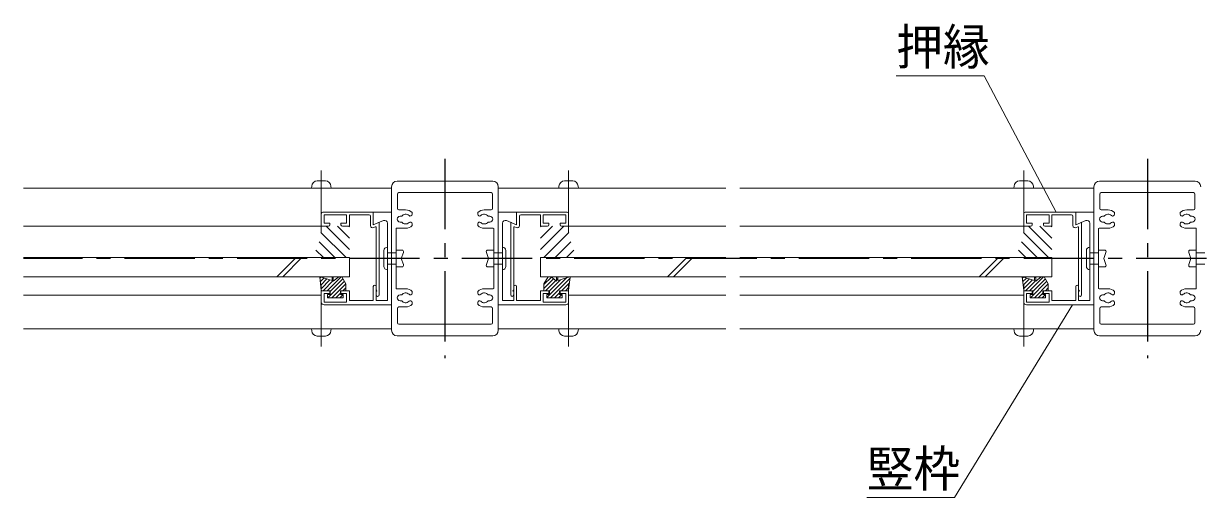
# Model space of a CAD drawing. Units: millimetres, scale not verified. Extents: x -1050 to 1050, y -742 to 742.
# Drawn here: x -152 to 266.2, y -336.8 to -168.2 of the extents above; entities that cross this region are included whole.
import ezdxf
from ezdxf.enums import TextEntityAlignment as Align

# ---------------------------------------------------------------- set-up
doc = ezdxf.new("R2010")
doc.units = ezdxf.units.MM
doc.header["$LTSCALE"] = 5
doc.linetypes.add('CHAIN1', pattern=[8, 5, -1, 1, -1])
doc.linetypes.add('DASHED1', pattern=[1.8, 1.2, -0.6])
doc.layers.add('0-0_通り芯', color=7, linetype='CHAIN1')
for name, color, linetype, lineweight in [('0-4_手摺部材', 92, 'Continuous', 20), ('0-7_ガラス', 6, 'Continuous', 20), ('0-8_その他', 11, 'Continuous', 20), ('0-9_文字', 3, 'Continuous', 20), ('0-A_支柱', 6, 'Continuous', 20)]:
    doc.layers.add(name, color=color, linetype=linetype, lineweight=lineweight)
doc.styles.add('ＭＳ ゴシック', font='')
doc.styles.get('ＭＳ ゴシック').set_extended_font_data('MS Gothic')

msp = doc.modelspace()

# ---------------------------------------------------------------- linework, layer by layer
at = {"layer": '0-0_通り芯'}
for p, q in [((-1.98, -216.336), (-1.98, -287.25)), ((248.02, -216.336), (248.02, -287.25)), ((909.011, -251.793), (-151.98, -251.793))]:
    msp.add_line(p, q, dxfattribs=at)
at = {"layer": '0-4_手摺部材', "linetype": 'CHAIN1'}
for p, q in [((-45.98, -242.793), (-45.98, -220.523)), ((42.02, -242.793), (42.02, -220.523)), ((204.02, -242.793), (204.02, -220.523)), ((-45.98, -260.793), (-45.98, -283.063)), ((42.02, -260.793), (42.02, -283.063)), ((204.02, -260.793), (204.02, -283.063))]:
    msp.add_line(p, q, dxfattribs=at)
at = {"layer": '0-4_手摺部材'}
for p, q in [((-151.98, -226.793), (-20.98, -226.793)), ((-49.413, -226.032), (-49.48, -226.793)), ((-42.546, -226.032), (-42.48, -226.793)), ((98.02, -226.793), (17.02, -226.793)), ((38.587, -226.032), (38.52, -226.793)), ((45.453, -226.032), (45.52, -226.793)), ((103.02, -226.793), (229.02, -226.793)), ((200.587, -226.032), (200.52, -226.793)), ((207.454, -226.032), (207.52, -226.793)), ((-45.98, -235.793), (-45.98, -240.293)), ((-36.98, -236.293), (-36.98, -239.293)), ((-35.98, -236.293), (-35.98, -240.293)), ((-28.98, -236.293), (-35.98, -236.293)), ((-28.48, -236.793), (-28.48, -240.128)), ((-27.48, -235.293), (-27.48, -239.793)), ((-23.851, -238.341), (-27.48, -239.793)), ((19.891, -238.341), (23.52, -239.793)), ((23.52, -235.293), (23.52, -239.793)), ((24.52, -236.793), (24.52, -240.128)), ((25.02, -236.293), (32.02, -236.293)), ((32.02, -236.293), (32.02, -240.293)), ((33.02, -236.293), (33.02, -239.293)), ((42.02, -235.793), (42.02, -240.293)), ((204.02, -235.793), (204.02, -240.293)), ((213.02, -236.293), (213.02, -239.293)), ((214.02, -236.293), (214.02, -240.293)), ((221.02, -236.293), (214.02, -236.293)), ((221.52, -236.793), (221.52, -240.128)), ((222.52, -235.293), (222.52, -239.793)), ((226.149, -238.341), (222.52, -239.793)), ((-151.98, -240.293), (-45.98, -240.293)), ((-43.48, -240.293), (-45.98, -240.293)), ((-42.98, -239.293), (-44.98, -239.293)), ((-42.98, -239.293), (-42.98, -239.793)), ((-38.98, -239.293), (-36.98, -239.293)), ((-38.98, -239.793), (-38.98, -239.293)), ((-38.48, -240.293), (-35.98, -240.293)), ((-26.775, -240.549), (-27.3, -240.832)), ((-26.48, -266.793), (-26.48, -240.725)), ((-25.38, -239.248), (-25.38, -264.743)), ((21.42, -239.248), (21.42, -264.743)), ((22.52, -266.793), (22.52, -240.725)), ((22.815, -240.549), (23.34, -240.832)), ((34.52, -240.293), (32.02, -240.293)), ((35.02, -239.293), (33.02, -239.293)), ((35.02, -239.793), (35.02, -239.293)), ((39.02, -239.293), (41.02, -239.293)), ((39.02, -239.293), (39.02, -239.793)), ((39.52, -240.293), (42.02, -240.293)), ((98.02, -240.293), (42.02, -240.293)), ((103.02, -240.293), (204.02, -240.293)), ((206.52, -240.293), (204.02, -240.293)), ((207.02, -239.293), (205.02, -239.293)), ((207.02, -239.293), (207.02, -239.793)), ((211.02, -239.293), (213.02, -239.293)), ((211.02, -239.793), (211.02, -239.293)), ((211.52, -240.293), (214.02, -240.293)), ((223.225, -240.549), (222.7, -240.832)), ((223.52, -266.793), (223.52, -240.725)), ((224.62, -239.248), (224.62, -264.743)), ((-23.68, -248.993), (-23.68, -254.593)), ((-19.38, -248.793), (-17.306, -248.793)), ((-16.718, -249.632), (-17.505, -251.793)), ((12.758, -249.632), (13.545, -251.793)), ((15.42, -248.793), (13.346, -248.793)), ((19.72, -248.993), (19.72, -254.593)), ((226.32, -248.993), (226.32, -254.593)), ((230.62, -248.793), (232.694, -248.793)), ((233.282, -249.632), (232.495, -251.793)), ((262.758, -249.632), (263.545, -251.793)), ((265.42, -248.793), (263.346, -248.793)), ((-19.38, -254.793), (-17.306, -254.793)), ((-16.718, -253.954), (-17.505, -251.793)), ((12.758, -253.954), (13.545, -251.793)), ((15.42, -254.793), (13.346, -254.793)), ((230.62, -254.793), (232.694, -254.793)), ((233.282, -253.954), (232.495, -251.793)), ((262.758, -253.954), (263.545, -251.793)), ((265.42, -254.793), (263.346, -254.793)), ((-45.98, -263.293), (-45.98, -267.293)), ((-42.98, -263.293), (-45.98, -263.293)), ((-42.98, -264.293), (-42.98, -263.293)), ((-38.98, -263.293), (-38.98, -264.293)), ((-35.98, -263.293), (-38.98, -263.293)), ((-35.98, -263.293), (-35.98, -266.793)), ((-27.48, -261.793), (-27.48, -266.793)), ((-26.18, -263.293), (-26.48, -262.993)), ((-26.18, -263.293), (-26.48, -263.593)), ((22.22, -263.293), (22.52, -262.993)), ((22.22, -263.293), (22.52, -263.593)), ((23.52, -261.793), (23.52, -266.793)), ((32.02, -263.293), (32.02, -266.793)), ((32.02, -263.293), (35.02, -263.293)), ((35.02, -263.293), (35.02, -264.293)), ((42.02, -263.293), (42.02, -267.293)), ((204.02, -263.293), (204.02, -267.293)), ((207.02, -263.293), (204.02, -263.293)), ((207.02, -264.293), (207.02, -263.293)), ((211.02, -263.293), (211.02, -264.293)), ((214.02, -263.293), (211.02, -263.293)), ((214.02, -263.293), (214.02, -266.793)), ((222.52, -261.793), (222.52, -266.793)), ((223.82, -263.293), (223.52, -262.993)), ((223.82, -263.293), (223.52, -263.593)), ((-45.98, -264.793), (-151.98, -264.793)), ((-42.98, -264.293), (-44.98, -264.293)), ((-36.98, -264.293), (-38.98, -264.293)), ((-27.48, -266.793), (-35.98, -266.793)), ((-26.48, -263.593), (-26.48, -264.743)), ((22.52, -263.593), (22.52, -264.743)), ((23.52, -266.793), (32.02, -266.793)), ((33.02, -264.293), (35.02, -264.293)), ((39.02, -264.293), (41.02, -264.293)), ((42.02, -264.793), (98.02, -264.793)), ((204.02, -264.793), (103.02, -264.793)), ((207.02, -264.293), (205.02, -264.293)), ((213.02, -264.293), (211.02, -264.293)), ((222.52, -266.793), (214.02, -266.793)), ((223.52, -263.593), (223.52, -264.743)), ((-20.98, -268.293), (-44.98, -268.293)), ((17.02, -268.293), (41.02, -268.293)), ((229.02, -268.293), (205.02, -268.293)), ((-151.98, -276.793), (-20.98, -276.793)), ((-49.413, -277.554), (-49.48, -276.793)), ((-42.546, -277.554), (-42.48, -276.793)), ((98.02, -276.793), (17.02, -276.793)), ((38.587, -277.554), (38.52, -276.793)), ((45.453, -277.554), (45.52, -276.793)), ((103.02, -276.793), (229.02, -276.793)), ((200.587, -277.554), (200.52, -276.793)), ((207.454, -277.554), (207.52, -276.793))]:
    msp.add_line(p, q, dxfattribs=at)
at = {"layer": '0-4_手摺部材', "linetype": 'DASHED1'}
for p, q in [((-19.38, -249.793), (-22.48, -249.793)), ((15.42, -249.793), (18.52, -249.793)), ((230.62, -249.793), (227.52, -249.793)), ((265.42, -249.793), (268.52, -249.793)), ((-19.38, -253.793), (-22.48, -253.793)), ((15.42, -253.793), (18.52, -253.793)), ((230.62, -253.793), (227.52, -253.793)), ((265.42, -253.793), (268.52, -253.793))]:
    msp.add_line(p, q, dxfattribs=at)
at = {"layer": '0-4_手摺部材'}
for points in [[(-45.48, -235.293), (-20.98, -235.293), (-20.98, -268.293)], [(-36.98, -236.293), (-44.98, -236.293), (-44.98, -239.293)], [(41.52, -235.293), (17.02, -235.293), (17.02, -268.293)], [(33.02, -236.293), (41.02, -236.293), (41.02, -239.293)], [(204.52, -235.293), (229.02, -235.293), (229.02, -268.293)], [(213.02, -236.293), (205.02, -236.293), (205.02, -239.293)], [(-22.48, -239.27), (-22.48, -266.793), (-26.48, -266.793)], [(18.52, -239.27), (18.52, -266.793), (22.52, -266.793)], [(227.52, -239.27), (227.52, -266.793), (223.52, -266.793)], [(39.02, -264.293), (39.02, -263.293), (42.02, -263.293)], [(-36.98, -264.293), (-36.98, -267.293), (-44.98, -267.293), (-44.98, -264.293)], [(33.02, -264.293), (33.02, -267.293), (41.02, -267.293), (41.02, -264.293)], [(213.02, -264.293), (213.02, -267.293), (205.02, -267.293), (205.02, -264.293)]]:
    msp.add_lwpolyline(points, dxfattribs=at)
for centre, radius, start, end in [((-47.421, -226.206), 2, 91.05859, 175.00001), ((-45.98, -304.193), 80, 88.94141, 91.05859), ((-44.539, -226.206), 2, 5, 88.94141), ((40.579, -226.206), 2, 91.05859, 175), ((42.02, -304.193), 80, 88.94141, 91.05859), ((43.461, -226.206), 2, 4.99999, 88.94141), ((202.579, -226.206), 2, 91.05859, 175.00001), ((204.02, -304.193), 80, 88.94141, 91.05859), ((205.461, -226.206), 2, 5, 88.94141), ((-45.48, -235.793), 0.5, 90, 180), ((-28.98, -236.793), 0.5, 0, 90), ((-23.48, -239.27), 1, 0, 111.80141), ((19.52, -239.27), 1, 68.19859, 180), ((25.02, -236.793), 0.5, 90, 180), ((41.52, -235.793), 0.5, 0, 90), ((204.52, -235.793), 0.5, 90, 180), ((221.02, -236.793), 0.5, 0, 90), ((226.52, -239.27), 1, 0, 111.80141), ((-43.48, -239.793), 0.5, 270, 360), ((-38.48, -239.793), 0.5, 180, 270), ((-27.68, -240.128), 0.8, 180, 298.40092), ((-26.68, -240.725), 0.2, 0, 118.40092), ((-25.58, -239.248), 0.2, 0, 111.80141), ((21.62, -239.248), 0.2, 68.19859, 180), ((22.72, -240.725), 0.2, 61.59908, 180), ((23.72, -240.128), 0.8, 241.59908, 360), ((34.52, -239.793), 0.5, 270, 360), ((39.52, -239.793), 0.5, 180, 270), ((206.52, -239.793), 0.5, 270, 360), ((211.52, -239.793), 0.5, 180, 270), ((222.32, -240.128), 0.8, 180, 298.40092), ((223.32, -240.725), 0.2, 0, 118.40092), ((224.42, -239.248), 0.2, 0, 111.80141), ((-22.48, -248.993), 1.2, 90, 180), ((-17.306, -249.418), 0.625, 340, 90), ((13.346, -249.418), 0.625, 90, 200), ((18.52, -248.993), 1.2, 0, 90), ((227.52, -248.993), 1.2, 90, 180), ((232.694, -249.418), 0.625, 340, 90), ((263.346, -249.418), 0.625, 90, 200), ((-22.48, -254.593), 1.2, 180, 270), ((-17.306, -254.168), 0.625, 270, 20), ((13.346, -254.168), 0.625, 160, 270), ((18.52, -254.593), 1.2, 270, 360), ((227.52, -254.593), 1.2, 180, 270), ((232.694, -254.168), 0.625, 270, 20), ((263.346, -254.168), 0.625, 160, 270), ((-26.98, -261.793), 0.5, 0, 180), ((23.02, -261.793), 0.5, 0, 180), ((223.02, -261.793), 0.5, 0, 180), ((-44.98, -267.293), 1, 180, 270), ((-25.93, -264.743), 0.55, 180, 360), ((21.97, -264.743), 0.55, 180, 360), ((41.02, -267.293), 1, 270, 360), ((205.02, -267.293), 1, 180, 270), ((224.07, -264.743), 0.55, 180, 360), ((-47.421, -277.38), 2, 185, 268.94141), ((-45.98, -199.393), 80, 268.94141, 271.05859), ((-44.539, -277.38), 2, 271.05859, 355.00001), ((40.579, -277.38), 2, 184.99999, 268.94141), ((42.02, -199.393), 80, 268.94141, 271.05859), ((43.461, -277.38), 2, 271.05859, 355), ((202.579, -277.38), 2, 185, 268.94141), ((204.02, -199.393), 80, 268.94141, 271.05859), ((205.461, -277.38), 2, 271.05859, 355.00001)]:
    msp.add_arc(centre, radius, start, end, dxfattribs=at)
at = {"layer": '0-7_ガラス'}
for p, q in [((-35.98, -251.493), (-151.98, -251.493)), ((-54.986, -251.493), (-61.786, -258.293)), ((-59.665, -258.293), (-52.865, -251.493)), ((-35.98, -251.493), (-35.98, -258.293)), ((32.02, -251.493), (32.02, -258.293)), ((32.02, -251.493), (98.02, -251.493)), ((84.067, -251.493), (77.267, -258.293)), ((79.389, -258.293), (86.189, -251.493)), ((214.02, -251.493), (103.02, -251.493)), ((195.014, -251.493), (188.214, -258.293)), ((190.335, -258.293), (197.135, -251.493)), ((214.02, -251.493), (214.02, -258.293)), ((-151.98, -258.293), (-35.98, -258.293)), ((98.02, -258.293), (32.02, -258.293)), ((103.02, -258.293), (214.02, -258.293))]:
    msp.add_line(p, q, dxfattribs=at)
at = {"layer": '0-8_その他'}
for p, q in [((-37.124, -251.493), (-46.104, -242.513)), ((-35.98, -248.595), (-44.282, -240.293)), ((-35.98, -244.554), (-40.241, -240.293)), ((-35.98, -240.513), (-36.2, -240.293)), ((32.02, -248.595), (40.322, -240.293)), ((32.02, -240.513), (32.24, -240.293)), ((32.02, -244.554), (36.281, -240.293)), ((33.164, -251.493), (42.144, -242.513)), ((212.876, -251.493), (203.896, -242.513)), ((214.02, -248.595), (205.718, -240.293)), ((214.02, -244.554), (209.759, -240.293)), ((214.02, -240.513), (213.8, -240.293)), ((-41.165, -251.493), (-46.777, -245.881)), ((37.205, -251.493), (42.817, -245.881)), ((208.835, -251.493), (203.223, -245.881)), ((-45.206, -251.493), (-47.886, -248.813)), ((41.246, -251.493), (43.926, -248.813)), ((204.794, -251.493), (202.114, -248.813)), ((-46.561, -258.403), (-45.998, -263.113)), ((-46.515, -258.789), (-46.123, -258.398)), ((-42.13, -259.679), (-46.448, -258.294)), ((-46.364, -260.053), (-45.053, -258.742)), ((-46.213, -261.316), (-43.982, -259.085)), ((-43.947, -263.293), (-38.947, -258.293)), ((-42.78, -263.54), (-38.281, -259.041)), ((-42.13, -258.647), (-41.786, -258.303)), ((-42.13, -258.393), (-42.13, -259.679)), ((-42.03, -258.293), (-41.83, -258.293)), ((-41.73, -259.893), (-39.73, -258.293)), ((-41.73, -258.393), (-41.73, -259.893)), ((-38.73, -258.293), (-39.73, -258.293)), ((-37.23, -260.793), (-38.73, -258.293)), ((33.27, -260.793), (34.77, -258.293)), ((33.27, -261.029), (35.901, -258.398)), ((33.27, -262.443), (36.687, -259.026)), ((34.27, -265.686), (41.272, -258.684)), ((34.77, -258.293), (35.77, -258.293)), ((35.577, -265.793), (42.551, -258.819)), ((37.77, -259.893), (35.77, -258.293)), ((37.77, -258.393), (37.77, -259.893)), ((37.77, -259.358), (38.17, -258.958)), ((38.07, -258.293), (37.87, -258.293)), ((38.17, -259.679), (42.489, -258.294)), ((38.17, -258.393), (38.17, -259.679)), ((42.601, -258.403), (42.038, -263.113)), ((203.439, -258.403), (204.002, -263.113)), ((203.485, -258.789), (203.877, -258.398)), ((207.87, -259.679), (203.552, -258.294)), ((203.636, -260.053), (204.947, -258.742)), ((203.787, -261.316), (206.018, -259.085)), ((206.053, -263.293), (211.053, -258.293)), ((207.22, -263.54), (211.719, -259.041)), ((207.87, -258.647), (208.214, -258.303)), ((207.87, -258.393), (207.87, -259.679)), ((207.97, -258.293), (208.17, -258.293)), ((208.27, -259.893), (210.27, -258.293)), ((208.27, -258.393), (208.27, -259.893)), ((211.27, -258.293), (210.27, -258.293)), ((212.77, -260.793), (211.27, -258.293)), ((-46.062, -262.579), (-42.911, -259.428)), ((-45.799, -263.293), (-42.78, -263.293)), ((-45.361, -263.293), (-41.73, -259.662)), ((-43.619, -265.793), (-37.751, -259.925)), ((-42.78, -264.593), (-42.78, -263.293)), ((-42.204, -265.793), (-37.23, -260.819)), ((-39.18, -263.293), (-37.38, -263.293)), ((-39.18, -264.593), (-39.18, -263.293)), ((-38.29, -263.293), (-37.23, -262.233)), ((-37.23, -260.793), (-37.23, -263.143)), ((33.27, -260.793), (33.27, -263.143)), ((35.22, -263.293), (33.42, -263.293)), ((33.835, -263.293), (37.473, -259.655)), ((35.22, -263.322), (39.19, -259.352)), ((35.22, -264.593), (35.22, -263.293)), ((41.839, -263.293), (38.82, -263.293)), ((38.82, -264.593), (38.82, -263.293)), ((39.492, -263.293), (42.359, -260.425)), ((40.906, -263.293), (42.167, -262.031)), ((203.938, -262.579), (207.089, -259.428)), ((204.201, -263.293), (207.22, -263.293)), ((204.639, -263.293), (208.27, -259.662)), ((206.381, -265.793), (212.249, -259.925)), ((207.22, -264.593), (207.22, -263.293)), ((207.796, -265.793), (212.77, -260.819)), ((210.82, -263.293), (212.62, -263.293)), ((210.82, -264.593), (210.82, -263.293)), ((211.71, -263.293), (212.77, -262.233)), ((212.77, -260.793), (212.77, -263.143)), ((-43.73, -264.593), (-43.73, -265.793)), ((-43.73, -264.593), (-42.78, -264.593)), ((-43.73, -265.793), (-38.23, -265.793)), ((-40.79, -265.793), (-39.18, -264.183)), ((-39.376, -265.793), (-38.23, -264.647)), ((-39.18, -264.593), (-38.23, -264.593)), ((-38.23, -264.593), (-38.23, -265.793)), ((35.22, -264.593), (34.27, -264.593)), ((34.27, -264.593), (34.27, -265.793)), ((39.77, -265.793), (34.27, -265.793)), ((36.992, -265.793), (38.82, -263.964)), ((38.406, -265.793), (39.606, -264.593)), ((39.77, -264.593), (38.82, -264.593)), ((39.77, -264.593), (39.77, -265.793)), ((206.27, -264.593), (206.27, -265.793)), ((206.27, -264.593), (207.22, -264.593)), ((206.27, -265.793), (211.77, -265.793)), ((209.21, -265.793), (210.82, -264.183)), ((210.624, -265.793), (211.77, -264.647)), ((210.82, -264.593), (211.77, -264.593)), ((211.77, -264.593), (211.77, -265.793))]:
    msp.add_line(p, q, dxfattribs=at)
for centre, radius, start, end in [((-46.461, -258.393), 0.1, 82.58572, 185.71059), ((-42.03, -258.393), 0.1, 90, 180), ((-41.83, -258.393), 0.1, 0, 90), ((37.87, -258.393), 0.1, 90, 180), ((38.07, -258.393), 0.1, 0, 90), ((42.501, -258.393), 0.1, 354.28941, 97.41428), ((203.539, -258.393), 0.1, 82.58572, 185.71059), ((207.97, -258.393), 0.1, 90, 180), ((208.17, -258.393), 0.1, 0, 90), ((-45.799, -263.093), 0.2, 185.71059, 270), ((-37.38, -263.143), 0.15, 270, 360), ((33.42, -263.143), 0.15, 180, 270), ((41.839, -263.093), 0.2, 270, 354.28941), ((204.201, -263.093), 0.2, 185.71059, 270), ((212.62, -263.143), 0.15, 270, 360)]:
    msp.add_arc(centre, radius, start, end, dxfattribs=at)
at = {"layer": '0-9_文字'}
for points in [[(215.575, -235.293), (189.883, -186.793), (158.633, -186.793)], [(221.337, -268.293), (179.412, -336.793), (148.162, -336.793)]]:
    msp.add_lwpolyline(points, dxfattribs=at)
at = {"layer": '0-A_支柱'}
for p, q in [((-18.98, -224.293), (15.02, -224.293)), ((231.02, -224.293), (265.02, -224.293)), ((-20.98, -277.293), (-20.98, -226.293)), ((-18.88, -228.893), (-18.88, -234.043)), ((-18.38, -228.393), (14.42, -228.393)), ((14.92, -228.893), (14.92, -234.043)), ((17.02, -226.293), (17.02, -277.293)), ((229.02, -277.293), (229.02, -226.293)), ((231.12, -228.893), (231.12, -234.043)), ((231.62, -228.393), (264.42, -228.393)), ((264.92, -228.893), (264.92, -234.043)), ((-15.98, -234.543), (-18.38, -234.543)), ((-17.38, -236.743), (-17.93, -236.743)), ((-13.68, -235.497), (-13.68, -236.103)), ((9.72, -235.497), (9.72, -236.103)), ((12.02, -234.543), (14.42, -234.543)), ((13.42, -236.743), (13.97, -236.743)), ((234.02, -234.543), (231.62, -234.543)), ((232.62, -236.743), (232.07, -236.743)), ((236.32, -235.497), (236.32, -236.103)), ((259.72, -235.497), (259.72, -236.103)), ((262.02, -234.543), (264.42, -234.543)), ((263.42, -236.743), (263.97, -236.743)), ((-19.38, -262.343), (-19.38, -241.243)), ((-15.98, -241.043), (-19.18, -241.043)), ((-17.38, -238.843), (-17.93, -238.843)), ((-13.68, -239.483), (-13.68, -240.089)), ((9.72, -239.483), (9.72, -240.089)), ((12.02, -241.043), (15.22, -241.043)), ((13.42, -238.843), (13.97, -238.843)), ((15.42, -262.343), (15.42, -241.243)), ((230.62, -262.343), (230.62, -241.243)), ((234.02, -241.043), (230.82, -241.043)), ((232.62, -238.843), (232.07, -238.843)), ((236.32, -239.483), (236.32, -240.089)), ((259.72, -239.483), (259.72, -240.089)), ((262.02, -241.043), (265.22, -241.043)), ((263.42, -238.843), (263.97, -238.843)), ((265.42, -262.343), (265.42, -241.243)), ((-15.98, -262.543), (-19.18, -262.543)), ((12.02, -262.543), (15.22, -262.543)), ((234.02, -262.543), (230.82, -262.543)), ((262.02, -262.543), (265.22, -262.543)), ((-17.38, -264.743), (-17.93, -264.743)), ((-17.38, -266.843), (-17.93, -266.843)), ((-13.68, -264.103), (-13.68, -263.497)), ((-13.68, -268.089), (-13.68, -267.483)), ((9.72, -264.103), (9.72, -263.497)), ((9.72, -268.089), (9.72, -267.483)), ((13.42, -264.743), (13.97, -264.743)), ((13.42, -266.843), (13.97, -266.843)), ((232.62, -264.743), (232.07, -264.743)), ((232.62, -266.843), (232.07, -266.843)), ((236.32, -264.103), (236.32, -263.497)), ((236.32, -268.089), (236.32, -267.483)), ((259.72, -264.103), (259.72, -263.497)), ((259.72, -268.089), (259.72, -267.483)), ((263.42, -264.743), (263.97, -264.743)), ((263.42, -266.843), (263.97, -266.843)), ((-18.88, -274.693), (-18.88, -269.543)), ((-15.98, -269.043), (-18.38, -269.043)), ((12.02, -269.043), (14.42, -269.043)), ((14.92, -274.693), (14.92, -269.543)), ((231.12, -274.693), (231.12, -269.543)), ((234.02, -269.043), (231.62, -269.043)), ((262.02, -269.043), (264.42, -269.043)), ((264.92, -274.693), (264.92, -269.543)), ((-18.38, -275.193), (14.42, -275.193)), ((231.62, -275.193), (264.42, -275.193)), ((15.02, -279.293), (-18.98, -279.293)), ((265.02, -279.293), (231.02, -279.293))]:
    msp.add_line(p, q, dxfattribs=at)
for centre, radius, start, end in [((-18.98, -226.293), 2, 90, 180), ((15.02, -226.293), 2, 0, 90), ((231.02, -226.293), 2, 90, 180), ((265.02, -226.293), 2, 0, 90), ((-18.38, -228.893), 0.5, 90, 180), ((14.42, -228.893), 0.5, 0, 90), ((231.62, -228.893), 0.5, 90, 180), ((264.42, -228.893), 0.5, 0, 90), ((-18.38, -234.043), 0.5, 180, 270), ((14.42, -234.043), 0.5, 270, 360), ((231.62, -234.043), 0.5, 180, 270), ((264.42, -234.043), 0.5, 270, 360), ((-17.93, -237.793), 1.05, 90, 270), ((-15.98, -237.793), 1.75, 45.30802, 143.1301), ((-15.98, -237.793), 3.25, 44.95254, 90), ((-14.308, -236.103), 0.628, 225.30802, 360), ((12.02, -237.793), 3.25, 90, 135.04746), ((10.348, -236.103), 0.628, 180, 314.69198), ((12.02, -237.793), 1.75, 36.8699, 134.69198), ((13.97, -237.793), 1.05, 270, 90), ((232.07, -237.793), 1.05, 90, 270), ((234.02, -237.793), 1.75, 45.30802, 143.1301), ((234.02, -237.793), 3.25, 44.95254, 90), ((235.692, -236.103), 0.628, 225.30802, 360), ((262.02, -237.793), 3.25, 90, 135.04746), ((260.348, -236.103), 0.628, 180, 314.69198), ((262.02, -237.793), 1.75, 36.8699, 134.69198), ((263.97, -237.793), 1.05, 270, 90), ((-19.18, -241.243), 0.2, 90, 180), ((-15.98, -237.793), 1.75, 216.86991, 314.69198), ((-15.98, -237.793), 3.25, 270, 315.04746), ((-14.308, -239.483), 0.628, 0, 134.69198), ((10.348, -239.483), 0.628, 45.30802, 180), ((12.02, -237.793), 3.25, 224.95254, 270), ((12.02, -237.793), 1.75, 225.30802, 323.13009), ((15.22, -241.243), 0.2, 0, 90), ((230.82, -241.243), 0.2, 90, 180), ((234.02, -237.793), 1.75, 216.86991, 314.69198), ((234.02, -237.793), 3.25, 270, 315.04746), ((235.692, -239.483), 0.628, 0, 134.69198), ((260.348, -239.483), 0.628, 45.30802, 180), ((262.02, -237.793), 3.25, 224.95254, 270), ((262.02, -237.793), 1.75, 225.30802, 323.13009), ((265.22, -241.243), 0.2, 0, 90), ((-19.18, -262.343), 0.2, 180, 270), ((-15.98, -265.793), 3.25, 44.95254, 90), ((12.02, -265.793), 3.25, 90, 135.04746), ((15.22, -262.343), 0.2, 270, 360), ((230.82, -262.343), 0.2, 180, 270), ((234.02, -265.793), 3.25, 44.95254, 90), ((262.02, -265.793), 3.25, 90, 135.04746), ((265.22, -262.343), 0.2, 270, 360), ((-17.93, -265.793), 1.05, 90, 270), ((-15.98, -265.793), 1.75, 45.30802, 143.13009), ((-15.98, -265.793), 1.75, 216.8699, 314.69198), ((-14.308, -264.103), 0.628, 225.30802, 360), ((-14.308, -267.483), 0.628, 0, 134.69198), ((10.348, -264.103), 0.628, 180, 314.69198), ((10.348, -267.483), 0.628, 45.30802, 180), ((12.02, -265.793), 1.75, 36.86991, 134.69198), ((12.02, -265.793), 1.75, 225.30802, 323.1301), ((13.97, -265.793), 1.05, 270, 90), ((232.07, -265.793), 1.05, 90, 270), ((234.02, -265.793), 1.75, 45.30802, 143.13009), ((234.02, -265.793), 1.75, 216.8699, 314.69198), ((235.692, -264.103), 0.628, 225.30802, 360), ((235.692, -267.483), 0.628, 0, 134.69198), ((260.348, -264.103), 0.628, 180, 314.69198), ((260.348, -267.483), 0.628, 45.30802, 180), ((262.02, -265.793), 1.75, 36.86991, 134.69198), ((262.02, -265.793), 1.75, 225.30802, 323.1301), ((263.97, -265.793), 1.05, 270, 90), ((-18.38, -269.543), 0.5, 90, 180), ((-15.98, -265.793), 3.25, 270, 315.04746), ((12.02, -265.793), 3.25, 224.95254, 270), ((14.42, -269.543), 0.5, 0, 90), ((231.62, -269.543), 0.5, 90, 180), ((234.02, -265.793), 3.25, 270, 315.04746), ((262.02, -265.793), 3.25, 224.95254, 270), ((264.42, -269.543), 0.5, 0, 90), ((-18.38, -274.693), 0.5, 180, 270), ((14.42, -274.693), 0.5, 270, 360), ((231.62, -274.693), 0.5, 180, 270), ((264.42, -274.693), 0.5, 270, 360), ((-18.98, -277.293), 2, 180, 270), ((15.02, -277.293), 2, 270, 360), ((231.02, -277.293), 2, 180, 270), ((265.02, -277.293), 2, 270, 360)]:
    msp.add_arc(centre, radius, start, end, dxfattribs=at)

# ---------------------------------------------------------------- texts
at = {"layer": '0-9_文字', "style": 'ＭＳ ゴシック', "width": 0.95}
for s, p in [('押縁', (158.633, -186.793)), ('竪枠', (148.162, -336.793))]:
    msp.add_text(s, height=12.83, dxfattribs=at).set_placement(p, align=Align.BOTTOM_LEFT)

doc.saveas('drawing.dxf')
